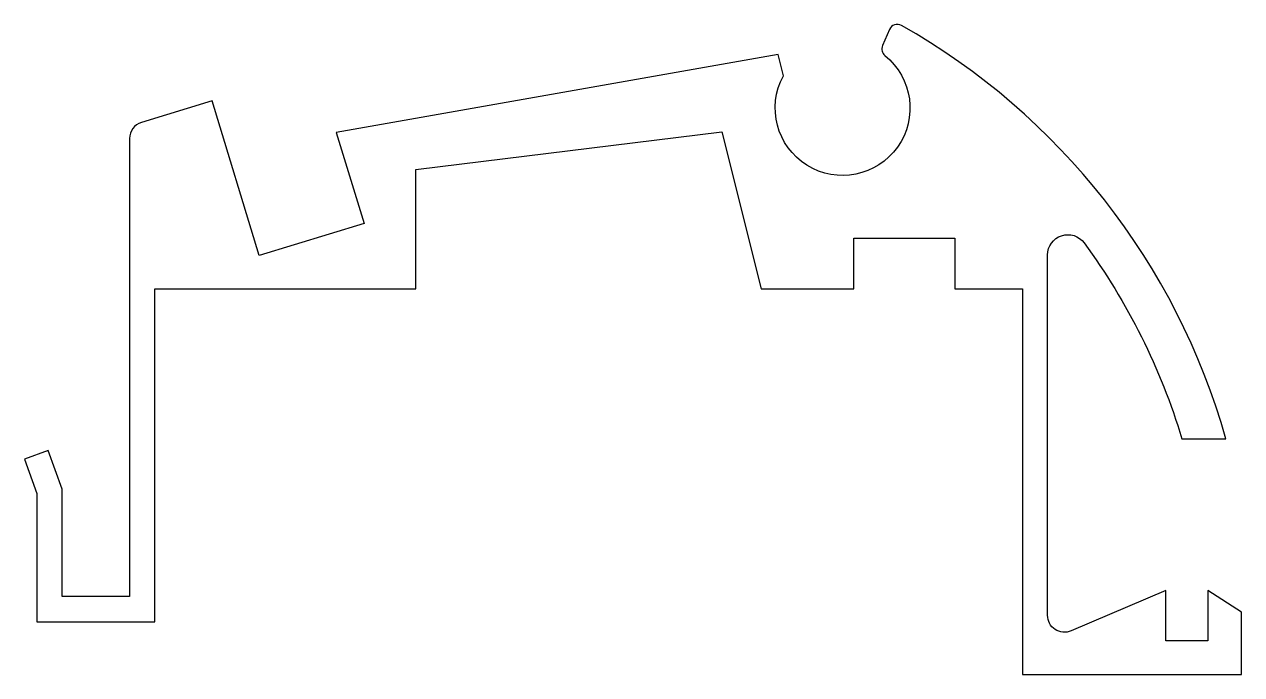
# Model space of a CAD drawing. Extents: x 121.1 to 193.4, y 205.2 to 243.7.
import ezdxf

# ---------------------------------------------------------------- set-up
doc = ezdxf.new("R2010")
doc.units = 0
doc.layers.add('1', color=2, linetype='CONTINUOUS')

msp = doc.modelspace()

# ---------------------------------------------------------------- linework, layer by layer
at = {"layer": '1', "color": 7, "linetype": 'CONTINUOUS'}
msp.add_lwpolyline([(122.552, 218.457), (121.142, 217.944), (121.886, 215.899), (121.886, 208.286), (128.886, 208.286), (128.886, 228.047), (144.386, 228.047), (144.386, 235.139), (162.55, 237.369), (164.874, 228.047), (170.387, 228.047), (170.387, 231.047), (176.387, 231.047), (176.387, 228.047), (180.387, 228.047), (180.386, 205.152), (193.404, 205.152), (193.404, 208.869), (191.404, 210.152), (191.404, 207.152), (188.904, 207.152), (188.904, 210.152), (183.279, 207.747, -0.541104), (181.886, 208.676), (181.887, 230.062), (181.887, 230.062, -0.72481), (184.054, 230.772, -0.084959), (189.86, 219.152), (192.465, 219.152, 0.197621), (173.202, 243.685, 0.439891), (172.505, 243.445), (172.084, 242.481, 0.337636), (172.228, 241.892, -2.132632), (166.197, 240.686), (165.883, 241.948), (139.655, 237.323), (141.307, 231.92), (135.091, 230.02), (132.284, 239.201), (128.094, 237.92, 0.32975), (127.386, 236.963), (127.386, 209.786), (123.386, 209.786), (123.387, 216.164), (122.552, 218.457)], format="xyb", close=True, dxfattribs=at)

doc.saveas('drawing.dxf')
